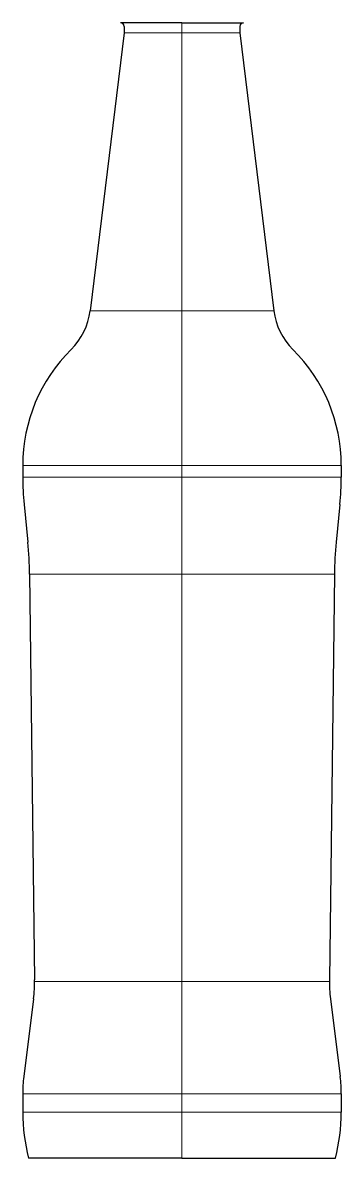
# Model space of a CAD drawing. Extents: x -180 to 858, y -94 to 522.
# Drawn here: x 532.1 to 601.5, y 28.9 to 275.6 of the extents above; entities that cross this region are included whole.
import ezdxf

# ---------------------------------------------------------------- set-up
doc = ezdxf.new("R2010")
doc.units = 0
doc.header["$LTSCALE"] = 7
doc.header["$MEASUREMENT"] = 0
doc.layers.get('0').update_dxf_attribs({"linetype": 'CONTINUOUS', "lineweight": 15})
doc.layers.add('3', color=3, linetype='CONTINUOUS', lineweight=30)
doc.layers.add('8', color=250, linetype='CONTINUOUS', lineweight=15)

msp = doc.modelspace()

# ---------------------------------------------------------------- linework, layer by layer
msp.add_line((566.8223, 275.5556), (566.8223, 28.8556))
at = {"layer": '3'}
for p, q in [((566.8223, 275.5556), (553.4223, 275.5556)), ((554.2223, 274.7556), (554.2223, 273.3556)), ((566.8223, 275.5556), (580.2223, 275.5556)), ((579.4223, 274.7556), (579.4223, 273.3556)), ((554.2223, 273.3556), (546.8223, 212.9556)), ((579.4223, 273.3556), (586.8223, 212.9556)), ((532.1473, 179.3556), (532.1473, 176.8556)), ((601.4973, 179.3556), (601.4973, 176.8556)), ((532.4414, 170.9226), (533.2614, 162.6699)), ((601.2033, 170.9226), (600.3832, 162.6699)), ((533.6473, 155.7556), (534.745, 67.6292)), ((599.9973, 155.7556), (598.8996, 67.6292)), ((534.512, 63.5053), (532.3827, 46.606)), ((599.1327, 63.5053), (601.262, 46.606)), ((532.1473, 42.8556), (532.1473, 38.8556)), ((601.4973, 42.8556), (601.4973, 38.8556)), ((566.8223, 28.8556), (533.4473, 28.8556)), ((566.8223, 28.8556), (600.1973, 28.8556))]:
    msp.add_line(p, q, dxfattribs=at)
for centre, radius, start, end in [((553.4223, 274.7556), 0.8, 0, 90), ((580.2223, 274.7556), 0.8, 90, 180), ((532.7277, 214.6824), 14.2, 314.59211, 353.015128), ((600.9169, 214.6824), 14.2, 186.984872, 225.40789), ((567.5551, 179.3556), 35.4078, 134.59211, 180), ((566.0895, 179.3556), 35.4078, 0, 45.40789), ((592.1473, 176.8556), 60, 180, 185.674838), ((541.4973, 176.8556), 60, 354.325162, 0), ((453.6535, 154.7592), 80, 0.713621, 5.674838), ((679.9911, 154.7592), 80, 174.325162, 179.286379), ((504.7473, 67.2556), 30, 352.818561, 0.713621), ((628.8973, 67.2556), 30, 179.286379, 187.181439), ((562.1473, 42.8556), 30, 172.818561, 180), ((571.4973, 42.8556), 30, 0, 7.181439), ((571.2588, 38.8556), 39.1115, 180, 194.813824), ((562.3858, 38.8556), 39.1115, 345.186176, 0)]:
    msp.add_arc(centre, radius, start, end, dxfattribs=at)
at = {"layer": '8'}
for p, q in [((554.2223, 273.3556), (566.8223, 273.3556)), ((579.4223, 273.3556), (566.8223, 273.3556)), ((566.8223, 212.9556), (546.8223, 212.9556)), ((566.8223, 212.9556), (586.8223, 212.9556)), ((566.8223, 179.3556), (532.1473, 179.3556)), ((566.8223, 179.3556), (601.4973, 179.3556)), ((566.8223, 176.8556), (532.1473, 176.8556)), ((566.8223, 176.8556), (601.4973, 176.8556)), ((566.8223, 155.7556), (533.6473, 155.7556)), ((566.8223, 155.7556), (599.9973, 155.7556)), ((566.8223, 67.2556), (534.7473, 67.2556)), ((566.8223, 67.2556), (598.8973, 67.2556)), ((566.8223, 42.8556), (532.1473, 42.8556)), ((566.8223, 42.8556), (601.4973, 42.8556)), ((566.8223, 38.8556), (532.1473, 38.8556)), ((566.8223, 38.8556), (601.4973, 38.8556))]:
    msp.add_line(p, q, dxfattribs=at)

doc.saveas('drawing.dxf')
